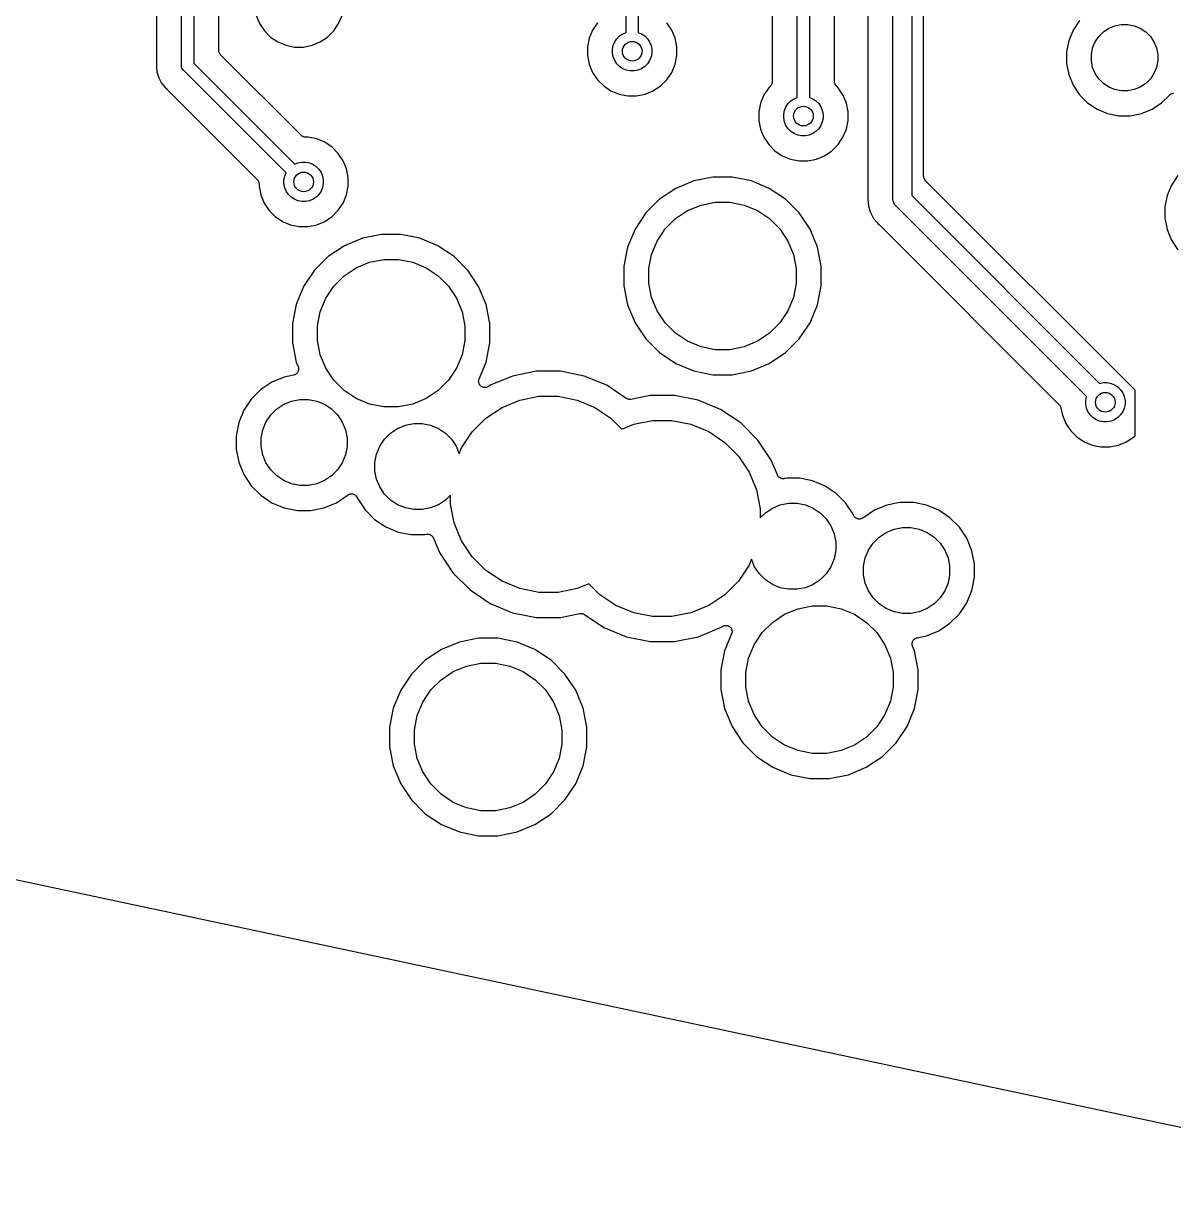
# Model space of a CAD drawing. Extents: x 59 to 2996, y -153 to 1402.
# Drawn here: x 610.82 to 634.21, y 593.71 to 617.34 of the extents above; entities that cross this region are included whole.
import ezdxf

# ---------------------------------------------------------------- set-up
doc = ezdxf.new("R2010")
doc.units = 0
doc.layers.add('BLACK', color=7, linetype='CONTINUOUS')

msp = doc.modelspace()

# ---------------------------------------------------------------- linework, layer by layer
at = {"layer": 'BLACK', "linetype": 'Continuous'}
for points in [[(626.05, 631.863), (626.05, 616.159), (626.05, 616.158), (626.05, 616.158), (626.05, 616.158), (626.05, 616.157), (626.048, 616.145), (626.047, 616.134), (626.047, 616.133), (626.047, 616.132), (626.043, 616.121), (626.04, 616.11), (626.04, 616.109), (626.039, 616.109), (626.034, 616.098), (626.028, 616.088), (626.028, 616.088), (626.028, 616.087), (626.02, 616.078), (626.013, 616.069), (625.977, 616.034), (625.878, 615.885), (625.81, 615.72), (625.775, 615.545), (625.775, 615.366), (625.81, 615.19), (625.878, 615.025), (625.977, 614.876), (626.104, 614.75), (626.253, 614.65), (626.418, 614.582), (626.593, 614.547), (626.772, 614.547), (626.948, 614.582), (627.113, 614.65), (627.262, 614.75), (627.388, 614.876), (627.487, 615.025), (627.556, 615.19), (627.591, 615.366), (627.591, 615.545), (627.556, 615.72), (627.487, 615.885), (627.388, 616.034), (627.353, 616.069), (627.353, 616.069), (627.353, 616.069), (627.353, 616.069), (627.352, 616.07), (627.344, 616.079), (627.337, 616.089), (627.337, 616.089), (627.336, 616.09), (627.331, 616.1), (627.325, 616.11), (627.325, 616.111), (627.325, 616.112), (627.322, 616.123), (627.318, 616.134), (627.318, 616.135), (627.318, 616.135), (627.317, 616.147), (627.316, 616.159), (627.316, 632.14)], [(626.808, 632.171), (626.808, 615.836), (626.872, 615.81), (626.938, 615.766), (626.993, 615.71), (627.037, 615.645), (627.067, 615.572), (627.083, 615.495), (627.083, 615.416), (627.067, 615.338), (627.037, 615.266), (626.993, 615.2), (626.938, 615.144), (626.872, 615.101), (626.799, 615.07), (626.722, 615.055), (626.643, 615.055), (626.566, 615.07), (626.493, 615.101), (626.428, 615.144), (626.372, 615.2), (626.328, 615.266), (626.298, 615.338), (626.283, 615.416), (626.283, 615.495), (626.298, 615.572), (626.328, 615.645), (626.372, 615.71), (626.428, 615.766), (626.493, 615.81), (626.558, 615.836), (626.558, 632.126)], [(627.996, 630.394), (627.996, 613.806), (627.996, 613.804), (627.996, 613.798), (627.996, 613.793), (627.993, 613.765), (628.007, 613.628), (628.047, 613.496), (628.111, 613.375), (628.181, 613.29), (628.181, 613.29), (628.199, 613.269), (628.221, 613.251), (628.222, 613.25), (628.226, 613.246), (628.23, 613.242), (631.885, 609.587), (631.885, 609.587), (631.885, 609.587), (631.886, 609.587), (631.887, 609.586), (631.894, 609.576), (631.901, 609.567), (631.902, 609.567), (631.902, 609.566), (631.907, 609.556), (631.913, 609.546), (631.913, 609.545), (631.913, 609.544), (631.917, 609.533), (631.92, 609.522), (631.95, 609.372), (632.018, 609.207), (632.118, 609.058), (632.244, 608.932), (632.393, 608.832), (632.558, 608.764), (632.733, 608.729), (632.912, 608.729), (633.088, 608.764), (633.253, 608.832), (633.402, 608.932), (633.426, 608.956), (633.426, 609.883), (629.188, 614.12), (629.181, 614.126), (629.175, 614.134), (629.159, 614.153), (629.157, 614.155), (629.139, 614.188), (629.137, 614.196), (629.129, 614.224), (629.128, 614.231), (629.126, 614.252), (629.126, 614.252), (629.125, 614.262), (629.126, 614.271), (629.126, 629.052)], [(628.885, 630.356), (628.885, 613.844), (632.707, 610.022), (632.783, 610.037), (632.862, 610.037), (632.94, 610.022), (633.012, 609.992), (633.078, 609.948), (633.134, 609.892), (633.177, 609.827), (633.208, 609.754), (633.223, 609.676), (633.223, 609.598), (633.208, 609.52), (633.177, 609.448), (633.134, 609.382), (633.078, 609.326), (633.012, 609.283), (632.94, 609.252), (632.862, 609.237), (632.783, 609.237), (632.706, 609.252), (632.633, 609.283), (632.568, 609.326), (632.512, 609.382), (632.468, 609.448), (632.438, 609.52), (632.423, 609.598), (632.423, 609.676), (632.438, 609.753), (628.567, 613.624), (628.56, 613.63), (628.553, 613.637), (628.536, 613.659), (628.518, 613.692), (628.507, 613.728), (628.504, 613.765), (628.504, 613.774), (628.504, 630.425)], [(613.526, 627.124), (613.526, 616.517), (613.526, 616.515), (613.525, 616.51), (613.525, 616.504), (613.523, 616.48), (613.525, 616.455), (613.525, 616.455), (613.535, 616.355), (613.571, 616.236), (613.63, 616.126), (613.709, 616.03), (613.728, 616.014), (613.73, 616.013), (613.734, 616.009), (613.738, 616.006), (615.574, 614.169), (615.574, 614.169), (615.574, 614.169), (615.574, 614.169), (615.575, 614.168), (615.582, 614.159), (615.59, 614.15), (615.59, 614.149), (615.591, 614.149), (615.596, 614.138), (615.601, 614.128), (615.602, 614.127), (615.602, 614.127), (615.605, 614.115), (615.609, 614.104), (615.609, 614.104), (615.609, 614.103), (615.61, 614.091), (615.611, 614.08), (615.611, 614.03), (615.646, 613.854), (615.714, 613.689), (615.814, 613.541), (615.94, 613.414), (616.089, 613.315), (616.254, 613.246), (616.43, 613.211), (616.608, 613.211), (616.784, 613.246), (616.949, 613.315), (617.098, 613.414), (617.224, 613.541), (617.324, 613.689), (617.392, 613.854), (617.427, 614.03), (617.427, 614.209), (617.392, 614.384), (617.324, 614.549), (617.224, 614.698), (617.098, 614.825), (616.949, 614.924), (616.784, 614.992), (616.608, 615.027), (616.559, 615.027), (616.558, 615.027), (616.558, 615.027), (616.558, 615.027), (616.557, 615.027), (616.545, 615.029), (616.534, 615.03), (616.533, 615.03), (616.532, 615.03), (616.521, 615.034), (616.51, 615.037), (616.509, 615.037), (616.509, 615.038), (616.499, 615.043), (616.488, 615.049), (616.488, 615.049), (616.487, 615.05), (616.478, 615.057), (616.469, 615.065), (614.829, 616.705), (614.829, 616.705), (614.829, 616.705), (614.829, 616.705), (614.828, 616.706), (614.82, 616.715), (614.813, 616.724), (614.813, 616.725), (614.812, 616.725), (614.807, 616.736), (614.801, 616.746), (614.801, 616.747), (614.801, 616.747), (614.798, 616.758), (614.794, 616.77), (614.794, 616.77), (614.794, 616.771), (614.793, 616.783), (614.792, 616.794), (614.792, 626.846)], [(614.284, 627.109), (614.284, 616.531), (616.338, 614.477), (616.402, 614.504), (616.48, 614.519), (616.558, 614.519), (616.636, 614.504), (616.709, 614.474), (616.774, 614.43), (616.83, 614.374), (616.874, 614.309), (616.904, 614.236), (616.919, 614.159), (616.919, 614.08), (616.904, 614.003), (616.874, 613.93), (616.83, 613.864), (616.774, 613.809), (616.709, 613.765), (616.636, 613.735), (616.558, 613.719), (616.48, 613.719), (616.402, 613.735), (616.33, 613.765), (616.264, 613.809), (616.208, 613.864), (616.165, 613.93), (616.134, 614.003), (616.119, 614.08), (616.119, 614.159), (616.134, 614.236), (616.161, 614.3), (614.075, 616.387), (614.07, 616.391), (614.054, 616.41), (614.043, 616.431), (614.036, 616.455), (614.034, 616.473), (614.034, 616.473), (614.033, 616.48), (614.034, 616.486), (614.034, 627.155)], [(623.325, 617.958), (623.325, 617.156), (623.389, 617.129), (623.455, 617.085), (623.51, 617.03), (623.554, 616.964), (623.584, 616.891), (623.6, 616.814), (623.6, 616.735), (623.584, 616.658), (623.554, 616.585), (623.51, 616.52), (623.455, 616.464), (623.389, 616.42), (623.316, 616.39), (623.239, 616.375), (623.16, 616.375), (623.083, 616.39), (623.01, 616.42), (622.945, 616.464), (622.889, 616.52), (622.845, 616.585), (622.815, 616.658), (622.8, 616.735), (622.8, 616.814), (622.815, 616.891), (622.845, 616.964), (622.889, 617.03), (622.945, 617.085), (623.01, 617.129), (623.075, 617.156), (623.075, 617.994)], [(615.553, 617.504), (615.621, 617.338), (615.72, 617.19), (615.847, 617.063), (615.996, 616.964), (616.161, 616.895), (616.336, 616.86), (616.515, 616.86), (616.691, 616.895), (616.856, 616.964), (617.005, 617.063), (617.131, 617.19), (617.23, 617.338), (617.299, 617.504)], [(632.295, 617.398), (632.166, 617.205), (632.077, 616.989), (632.031, 616.761), (632.031, 616.528), (632.077, 616.299), (632.166, 616.084), (632.295, 615.89), (632.46, 615.725), (632.654, 615.596), (632.869, 615.507), (633.098, 615.461), (633.331, 615.461), (633.559, 615.507), (633.775, 615.596), (633.968, 615.725), (634.125, 615.881), (634.125, 615.882), (634.125, 615.882), (634.125, 615.882), (634.126, 615.883), (634.135, 615.89), (634.144, 615.898), (634.145, 615.898), (634.145, 615.898), (634.156, 615.904), (634.166, 615.909), (634.167, 615.909), (634.167, 615.91), (634.179, 615.913), (634.19, 615.916), (634.191, 615.916), (634.191, 615.916), (634.203, 615.917), (634.215, 615.919)], [(622.494, 617.353), (622.395, 617.205), (622.326, 617.04), (622.292, 616.864), (622.292, 616.685), (622.326, 616.51), (622.395, 616.345), (622.494, 616.196), (622.621, 616.069), (622.769, 615.97), (622.935, 615.902), (623.11, 615.867), (623.289, 615.867), (623.464, 615.902), (623.63, 615.97), (623.778, 616.069), (623.905, 616.196), (624.004, 616.345), (624.073, 616.51), (624.108, 616.685), (624.108, 616.864), (624.073, 617.04), (624.004, 617.205), (623.905, 617.353)], [(634.295, 614.248), (634.166, 614.055), (634.077, 613.839), (634.031, 613.611), (634.031, 613.378), (634.077, 613.149), (634.166, 612.934), (634.295, 612.74)], [(734.459, 613.797), (639.959, 593.71), (639.957, 593.71), (639.956, 593.71), (639.955, 593.71), (639.944, 593.709), (639.932, 593.707), (639.932, 593.708), (639.931, 593.707), (639.919, 593.709), (639.908, 593.71), (639.907, 593.71), (639.906, 593.71), (586.892, 604.979), (563.538, 609.943), (545.406, 613.797)]]:
    msp.add_lwpolyline(points, dxfattribs=at)
for points in [[(633.534, 617.242), (633.645, 617.169), (633.739, 617.075), (633.812, 616.964), (633.863, 616.841), (633.889, 616.711), (633.889, 616.578), (633.863, 616.447), (633.812, 616.324), (633.739, 616.214), (633.645, 616.12), (633.534, 616.046), (633.411, 615.995), (633.281, 615.969), (633.148, 615.969), (633.017, 615.995), (632.895, 616.046), (632.784, 616.12), (632.69, 616.214), (632.616, 616.324), (632.565, 616.447), (632.539, 616.578), (632.539, 616.711), (632.565, 616.841), (632.616, 616.964), (632.69, 617.075), (632.784, 617.169), (632.895, 617.242), (633.017, 617.293), (633.148, 617.319), (633.281, 617.319), (633.411, 617.293)], [(624.452, 614.137), (624.087, 613.985), (623.758, 613.766), (623.478, 613.486), (623.259, 613.157), (623.107, 612.792), (623.03, 612.404), (623.03, 612.008), (623.107, 611.62), (623.259, 611.255), (623.478, 610.926), (623.758, 610.646), (624.087, 610.426), (624.452, 610.275), (624.84, 610.198), (625.236, 610.198), (625.624, 610.275), (625.989, 610.426), (626.318, 610.646), (626.598, 610.926), (626.818, 611.255), (626.969, 611.62), (627.046, 612.008), (627.046, 612.404), (626.969, 612.792), (626.818, 613.157), (626.598, 613.486), (626.318, 613.766), (625.989, 613.985), (625.624, 614.137), (625.236, 614.214), (624.84, 614.214)], [(625.749, 613.535), (625.994, 613.371), (626.203, 613.162), (626.367, 612.916), (626.481, 612.643), (626.538, 612.354), (626.538, 612.058), (626.481, 611.768), (626.367, 611.495), (626.203, 611.25), (625.994, 611.041), (625.749, 610.877), (625.476, 610.764), (625.186, 610.706), (624.89, 610.706), (624.601, 610.764), (624.328, 610.877), (624.082, 611.041), (623.873, 611.25), (623.709, 611.495), (623.596, 611.768), (623.538, 612.058), (623.538, 612.354), (623.596, 612.643), (623.709, 612.916), (623.873, 613.162), (624.082, 613.371), (624.328, 613.535), (624.601, 613.648), (624.89, 613.706), (625.186, 613.706), (625.476, 613.648)], [(617.713, 612.972), (617.348, 612.821), (617.019, 612.601), (616.739, 612.322), (616.519, 611.993), (616.368, 611.627), (616.291, 611.239), (616.291, 610.844), (616.368, 610.456), (616.407, 610.362), (616.407, 610.361), (616.407, 610.361), (616.407, 610.361), (616.408, 610.36), (616.411, 610.349), (616.414, 610.337), (616.414, 610.337), (616.415, 610.336), (616.416, 610.324), (616.417, 610.312), (616.417, 610.312), (616.417, 610.312), (616.415, 610.3), (616.414, 610.288), (616.414, 610.287), (616.414, 610.287), (616.41, 610.276), (616.407, 610.264), (616.407, 610.264), (616.406, 610.263), (616.401, 610.253), (616.395, 610.242), (616.395, 610.242), (616.395, 610.242), (616.387, 610.233), (616.379, 610.223), (616.379, 610.223), (616.379, 610.223), (616.369, 610.215), (616.36, 610.208), (616.36, 610.207), (616.359, 610.207), (616.349, 610.202), (616.338, 610.196), (616.338, 610.196), (616.337, 610.196), (616.326, 610.192), (616.314, 610.189), (616.125, 610.151), (615.873, 610.047), (615.647, 609.895), (615.454, 609.703), (615.303, 609.476), (615.199, 609.225), (615.146, 608.957), (615.146, 608.685), (615.199, 608.418), (615.303, 608.166), (615.454, 607.94), (615.647, 607.747), (615.873, 607.596), (616.125, 607.491), (616.392, 607.438), (616.665, 607.438), (616.932, 607.491), (617.184, 607.596), (617.421, 607.754), (617.421, 607.754), (617.421, 607.754), (617.421, 607.754), (617.422, 607.755), (617.422, 607.755), (617.422, 607.755), (617.422, 607.755), (617.432, 607.76), (617.433, 607.76), (617.443, 607.766), (617.444, 607.766), (617.444, 607.766), (617.444, 607.766), (617.444, 607.766), (617.454, 607.769), (617.455, 607.77), (617.467, 607.773), (617.467, 607.773), (617.468, 607.773), (617.468, 607.773), (617.468, 607.773), (617.477, 607.774), (617.48, 607.774), (617.492, 607.775), (617.492, 607.775), (617.492, 607.775), (617.493, 607.775), (617.493, 607.775), (617.5, 607.774), (617.504, 607.774), (617.516, 607.773), (617.517, 607.773), (617.517, 607.773), (617.517, 607.773), (617.517, 607.773), (617.525, 607.77), (617.529, 607.769), (617.54, 607.765), (617.54, 607.765), (617.541, 607.765), (617.541, 607.765), (617.541, 607.765), (617.548, 607.761), (617.551, 607.76), (617.562, 607.754), (617.562, 607.754), (617.562, 607.753), (617.563, 607.753), (617.563, 607.753), (617.568, 607.748), (617.572, 607.746), (617.581, 607.738), (617.581, 607.738), (617.582, 607.737), (617.582, 607.737), (617.582, 607.737), (617.586, 607.732), (617.589, 607.728), (617.597, 607.719), (617.597, 607.718), (617.597, 607.718), (617.597, 607.718), (617.597, 607.718), (617.601, 607.712), (617.603, 607.708), (617.608, 607.697), (617.618, 607.674), (617.769, 607.448), (617.962, 607.255), (618.188, 607.104), (618.44, 606.999), (618.707, 606.946), (618.98, 606.946), (619.015, 606.953), (619.016, 606.953), (619.016, 606.953), (619.016, 606.953), (619.017, 606.954), (619.029, 606.955), (619.041, 606.956), (619.041, 606.956), (619.042, 606.956), (619.053, 606.954), (619.065, 606.953), (619.066, 606.953), (619.066, 606.953), (619.078, 606.949), (619.089, 606.946), (619.089, 606.946), (619.09, 606.945), (619.1, 606.94), (619.111, 606.934), (619.111, 606.934), (619.112, 606.933), (619.121, 606.926), (619.13, 606.918), (619.13, 606.918), (619.131, 606.918), (619.138, 606.908), (619.146, 606.899), (619.146, 606.899), (619.146, 606.898), (619.152, 606.888), (619.157, 606.877), (619.28, 606.58), (619.554, 606.17), (619.903, 605.822), (620.312, 605.548), (620.768, 605.359), (621.251, 605.263), (621.744, 605.263), (622.134, 605.341), (622.134, 605.341), (622.134, 605.341), (622.134, 605.341), (622.136, 605.341), (622.147, 605.342), (622.159, 605.343), (622.16, 605.343), (622.16, 605.343), (622.172, 605.342), (622.184, 605.341), (622.184, 605.34), (622.185, 605.34), (622.196, 605.337), (622.208, 605.333), (622.208, 605.333), (622.209, 605.333), (622.219, 605.327), (622.229, 605.322), (622.627, 605.056), (623.083, 604.867), (623.566, 604.771), (624.059, 604.771), (624.542, 604.867), (624.998, 605.056), (625.035, 605.081), (625.036, 605.082), (625.036, 605.082), (625.036, 605.082), (625.037, 605.082), (625.048, 605.088), (625.058, 605.093), (625.059, 605.093), (625.059, 605.093), (625.07, 605.097), (625.082, 605.1), (625.082, 605.1), (625.083, 605.1), (625.094, 605.101), (625.107, 605.102), (625.107, 605.102), (625.107, 605.102), (625.119, 605.101), (625.132, 605.1), (625.132, 605.1), (625.132, 605.1), (625.144, 605.096), (625.155, 605.092), (625.155, 605.092), (625.155, 605.092), (625.166, 605.086), (625.177, 605.08), (625.177, 605.08), (625.177, 605.08), (625.186, 605.073), (625.196, 605.065), (625.196, 605.065), (625.196, 605.064), (625.204, 605.055), (625.212, 605.045), (625.212, 605.045), (625.212, 605.045), (625.218, 605.034), (625.223, 605.024), (625.223, 605.023), (625.223, 605.023), (625.227, 605.012), (625.23, 605), (625.23, 605), (625.23, 604.999), (625.232, 604.987), (625.233, 604.975), (625.233, 604.975), (625.233, 604.975), (625.232, 604.963), (625.23, 604.95), (625.23, 604.95), (625.23, 604.95), (625.227, 604.939), (625.223, 604.927), (625.08, 604.582), (625.003, 604.194), (625.003, 603.799), (625.08, 603.411), (625.232, 603.045), (625.451, 602.716), (625.731, 602.437), (626.06, 602.217), (626.425, 602.065), (626.813, 601.988), (627.209, 601.988), (627.597, 602.065), (627.962, 602.217), (628.291, 602.437), (628.571, 602.716), (628.791, 603.045), (628.942, 603.411), (629.019, 603.799), (629.019, 604.194), (628.942, 604.582), (628.903, 604.676), (628.903, 604.677), (628.903, 604.677), (628.903, 604.677), (628.902, 604.678), (628.899, 604.689), (628.896, 604.701), (628.896, 604.701), (628.895, 604.702), (628.894, 604.713), (628.893, 604.725), (628.893, 604.726), (628.893, 604.726), (628.895, 604.738), (628.896, 604.75), (628.896, 604.75), (628.896, 604.751), (628.9, 604.762), (628.903, 604.774), (628.903, 604.774), (628.904, 604.775), (628.909, 604.785), (628.915, 604.796), (628.915, 604.796), (628.915, 604.796), (628.923, 604.805), (628.931, 604.815), (628.931, 604.815), (628.931, 604.815), (628.941, 604.823), (628.95, 604.83), (628.95, 604.831), (628.951, 604.831), (628.961, 604.836), (628.972, 604.842), (628.972, 604.842), (628.973, 604.842), (628.984, 604.846), (628.996, 604.849), (629.185, 604.887), (629.437, 604.991), (629.663, 605.143), (629.856, 605.335), (630.007, 605.562), (630.111, 605.813), (630.122, 605.868), (630.164, 606.081), (630.164, 606.353), (630.111, 606.62), (630.007, 606.872), (629.856, 607.098), (629.663, 607.291), (629.437, 607.442), (629.185, 607.547), (628.918, 607.6), (628.645, 607.6), (628.378, 607.547), (628.126, 607.442), (627.889, 607.284), (627.889, 607.284), (627.889, 607.284), (627.889, 607.283), (627.888, 607.283), (627.888, 607.283), (627.888, 607.283), (627.888, 607.283), (627.878, 607.278), (627.877, 607.278), (627.867, 607.272), (627.866, 607.272), (627.866, 607.272), (627.866, 607.272), (627.866, 607.272), (627.856, 607.269), (627.855, 607.268), (627.843, 607.265), (627.843, 607.265), (627.842, 607.265), (627.842, 607.265), (627.842, 607.265), (627.833, 607.264), (627.83, 607.264), (627.818, 607.263), (627.818, 607.263), (627.818, 607.263), (627.818, 607.263), (627.817, 607.263), (627.809, 607.264), (627.806, 607.264), (627.794, 607.265), (627.793, 607.265), (627.793, 607.265), (627.793, 607.265), (627.793, 607.265), (627.785, 607.268), (627.781, 607.269), (627.77, 607.272), (627.77, 607.273), (627.769, 607.273), (627.769, 607.273), (627.769, 607.273), (627.762, 607.277), (627.759, 607.278), (627.748, 607.284), (627.748, 607.284), (627.748, 607.285), (627.747, 607.285), (627.747, 607.285), (627.742, 607.289), (627.738, 607.292), (627.729, 607.3), (627.729, 607.3), (627.728, 607.3), (627.728, 607.301), (627.728, 607.301), (627.724, 607.306), (627.721, 607.31), (627.713, 607.319), (627.713, 607.319), (627.713, 607.32), (627.713, 607.32), (627.713, 607.32), (627.709, 607.327), (627.707, 607.331), (627.702, 607.341), (627.692, 607.364), (627.541, 607.59), (627.348, 607.783), (627.122, 607.934), (626.87, 608.039), (626.603, 608.092), (626.33, 608.092), (626.295, 608.085), (626.294, 608.085), (626.294, 608.085), (626.294, 608.085), (626.293, 608.084), (626.281, 608.083), (626.269, 608.082), (626.269, 608.082), (626.268, 608.082), (626.257, 608.084), (626.245, 608.085), (626.244, 608.085), (626.244, 608.085), (626.233, 608.089), (626.221, 608.092), (626.221, 608.092), (626.22, 608.093), (626.21, 608.098), (626.199, 608.104), (626.199, 608.104), (626.198, 608.104), (626.189, 608.112), (626.18, 608.12), (626.18, 608.12), (626.179, 608.12), (626.172, 608.13), (626.164, 608.139), (626.164, 608.139), (626.164, 608.14), (626.158, 608.15), (626.153, 608.161), (626.03, 608.458), (625.756, 608.868), (625.407, 609.216), (624.998, 609.49), (624.542, 609.679), (624.059, 609.775), (623.566, 609.775), (623.176, 609.697), (623.176, 609.697), (623.176, 609.697), (623.176, 609.697), (623.174, 609.697), (623.163, 609.696), (623.151, 609.695), (623.15, 609.695), (623.15, 609.695), (623.138, 609.696), (623.126, 609.697), (623.126, 609.697), (623.125, 609.698), (623.114, 609.701), (623.102, 609.705), (623.102, 609.705), (623.101, 609.705), (623.091, 609.711), (623.081, 609.716), (622.683, 609.982), (622.227, 610.171), (621.744, 610.267), (621.251, 610.267), (620.768, 610.171), (620.312, 609.982), (620.275, 609.957), (620.274, 609.956), (620.274, 609.956), (620.274, 609.956), (620.273, 609.956), (620.262, 609.95), (620.252, 609.945), (620.251, 609.945), (620.251, 609.945), (620.24, 609.941), (620.228, 609.938), (620.228, 609.938), (620.228, 609.938), (620.215, 609.937), (620.203, 609.936), (620.203, 609.936), (620.203, 609.936), (620.191, 609.937), (620.178, 609.938), (620.178, 609.938), (620.178, 609.938), (620.167, 609.942), (620.155, 609.946), (620.155, 609.946), (620.155, 609.946), (620.144, 609.952), (620.133, 609.957), (620.133, 609.958), (620.133, 609.958), (620.124, 609.965), (620.114, 609.973), (620.114, 609.973), (620.114, 609.974), (620.106, 609.983), (620.098, 609.993), (620.098, 609.993), (620.098, 609.993), (620.092, 610.004), (620.087, 610.014), (620.087, 610.015), (620.087, 610.015), (620.083, 610.027), (620.08, 610.038), (620.08, 610.038), (620.08, 610.039), (620.078, 610.051), (620.077, 610.063), (620.077, 610.063), (620.077, 610.063), (620.079, 610.076), (620.08, 610.088), (620.08, 610.088), (620.08, 610.088), (620.083, 610.1), (620.087, 610.111), (620.23, 610.456), (620.307, 610.844), (620.307, 611.239), (620.23, 611.627), (620.078, 611.993), (619.859, 612.322), (619.854, 612.326), (619.854, 612.326), (619.579, 612.601), (619.25, 612.821), (618.885, 612.972), (618.497, 613.05), (618.101, 613.05)], [(619.009, 612.371), (619.255, 612.207), (619.464, 611.998), (619.628, 611.752), (619.741, 611.479), (619.799, 611.189), (619.799, 610.894), (619.741, 610.604), (619.628, 610.331), (619.464, 610.085), (619.255, 609.877), (619.009, 609.712), (618.736, 609.599), (618.447, 609.542), (618.151, 609.542), (617.861, 609.599), (617.588, 609.712), (617.343, 609.877), (617.134, 610.085), (616.97, 610.331), (616.857, 610.604), (616.799, 610.894), (616.799, 611.189), (616.857, 611.479), (616.97, 611.752), (617.134, 611.998), (617.343, 612.207), (617.588, 612.371), (617.861, 612.484), (618.151, 612.542), (618.447, 612.542), (618.736, 612.484)], [(616.943, 609.597), (617.086, 609.501), (617.208, 609.379), (617.304, 609.236), (617.37, 609.076), (617.404, 608.907), (617.404, 608.735), (617.37, 608.566), (617.304, 608.407), (617.208, 608.263), (617.086, 608.142), (616.943, 608.046), (616.784, 607.98), (616.615, 607.946), (616.442, 607.946), (616.273, 607.98), (616.114, 608.046), (615.971, 608.142), (615.849, 608.263), (615.753, 608.407), (615.687, 608.566), (615.654, 608.735), (615.654, 608.907), (615.687, 609.076), (615.753, 609.236), (615.849, 609.379), (615.971, 609.501), (616.114, 609.597), (616.273, 609.663), (616.442, 609.696), (616.615, 609.696), (616.784, 609.663)], [(622.442, 609.532), (622.769, 609.314), (622.991, 609.091), (623.231, 609.19), (623.616, 609.267), (624.009, 609.267), (624.394, 609.19), (624.757, 609.04), (625.084, 608.822), (625.361, 608.544), (625.579, 608.217), (625.73, 607.855), (625.806, 607.469), (625.806, 607.286), (625.909, 607.388), (626.052, 607.484), (626.211, 607.55), (626.38, 607.584), (626.553, 607.584), (626.722, 607.55), (626.881, 607.484), (627.024, 607.388), (627.146, 607.267), (627.242, 607.123), (627.308, 606.964), (627.342, 606.795), (627.342, 606.623), (627.308, 606.454), (627.242, 606.294), (627.146, 606.151), (627.024, 606.029), (626.881, 605.933), (626.722, 605.867), (626.553, 605.834), (626.38, 605.834), (626.211, 605.867), (626.052, 605.933), (625.909, 606.029), (625.787, 606.151), (625.691, 606.294), (625.628, 606.446), (625.579, 606.328), (625.361, 606.002), (625.084, 605.724), (624.757, 605.506), (624.394, 605.356), (624.009, 605.279), (623.616, 605.279), (623.231, 605.356), (622.868, 605.506), (622.541, 605.724), (622.319, 605.947), (622.079, 605.848), (621.694, 605.771), (621.301, 605.771), (620.916, 605.848), (620.553, 605.998), (620.226, 606.216), (619.949, 606.494), (619.731, 606.821), (619.58, 607.183), (619.504, 607.569), (619.504, 607.752), (619.401, 607.649), (619.258, 607.554), (619.099, 607.488), (618.93, 607.454), (618.757, 607.454), (618.588, 607.488), (618.429, 607.554), (618.286, 607.649), (618.164, 607.771), (618.068, 607.915), (618.002, 608.074), (617.969, 608.243), (617.969, 608.415), (618.002, 608.584), (618.068, 608.744), (618.164, 608.887), (618.286, 609.009), (618.429, 609.105), (618.588, 609.171), (618.757, 609.204), (618.93, 609.204), (619.099, 609.171), (619.258, 609.105), (619.401, 609.009), (619.523, 608.887), (619.619, 608.744), (619.682, 608.592), (619.731, 608.709), (619.949, 609.036), (620.226, 609.314), (620.553, 609.532), (620.916, 609.682), (621.301, 609.759), (621.694, 609.759), (622.079, 609.682)], [(629.196, 606.992), (629.339, 606.896), (629.461, 606.775), (629.557, 606.631), (629.623, 606.472), (629.656, 606.303), (629.656, 606.131), (629.623, 605.962), (629.557, 605.802), (629.461, 605.659), (629.339, 605.537), (629.196, 605.441), (629.037, 605.375), (628.868, 605.342), (628.695, 605.342), (628.526, 605.375), (628.367, 605.441), (628.224, 605.537), (628.102, 605.659), (628.006, 605.802), (627.94, 605.962), (627.906, 606.131), (627.906, 606.303), (627.94, 606.472), (628.006, 606.631), (628.102, 606.775), (628.224, 606.896), (628.367, 606.992), (628.526, 607.058), (628.695, 607.092), (628.868, 607.092), (629.037, 607.058)], [(627.722, 605.326), (627.967, 605.161), (628.176, 604.953), (628.34, 604.707), (628.453, 604.434), (628.511, 604.144), (628.511, 603.849), (628.453, 603.559), (628.34, 603.286), (628.176, 603.04), (627.967, 602.831), (627.722, 602.667), (627.449, 602.554), (627.159, 602.496), (626.863, 602.496), (626.574, 602.554), (626.301, 602.667), (626.055, 602.831), (625.846, 603.04), (625.682, 603.286), (625.569, 603.559), (625.511, 603.849), (625.511, 604.144), (625.569, 604.434), (625.682, 604.707), (625.846, 604.953), (626.055, 605.161), (626.301, 605.326), (626.574, 605.439), (626.863, 605.496), (627.159, 605.496), (627.449, 605.439)], [(619.686, 604.763), (619.321, 604.612), (618.992, 604.392), (618.712, 604.112), (618.492, 603.783), (618.341, 603.418), (618.264, 603.03), (618.264, 602.634), (618.341, 602.246), (618.492, 601.881), (618.712, 601.552), (618.992, 601.272), (619.321, 601.053), (619.686, 600.901), (620.074, 600.824), (620.47, 600.824), (620.858, 600.901), (621.223, 601.053), (621.552, 601.272), (621.832, 601.552), (622.051, 601.881), (622.203, 602.246), (622.28, 602.634), (622.28, 603.03), (622.203, 603.418), (622.051, 603.783), (621.832, 604.112), (621.552, 604.392), (621.223, 604.612), (620.858, 604.763), (620.47, 604.84), (620.074, 604.84)], [(620.982, 604.161), (621.228, 603.997), (621.437, 603.788), (621.601, 603.543), (621.714, 603.27), (621.772, 602.98), (621.772, 602.684), (621.714, 602.395), (621.601, 602.122), (621.437, 601.876), (621.228, 601.667), (620.982, 601.503), (620.709, 601.39), (620.42, 601.332), (620.124, 601.332), (619.834, 601.39), (619.561, 601.503), (619.316, 601.667), (619.107, 601.876), (618.943, 602.122), (618.829, 602.395), (618.772, 602.684), (618.772, 602.98), (618.829, 603.27), (618.943, 603.543), (619.107, 603.788), (619.316, 603.997), (619.561, 604.161), (619.834, 604.274), (620.124, 604.332), (620.42, 604.332), (620.709, 604.274)]]:
    msp.add_lwpolyline(points, close=True, dxfattribs=at)
at = {"layer": 'BLACK'}
for centre in [(623.2, 616.775), (626.683, 615.455), (616.519, 614.119), (632.823, 609.637)]:
    msp.add_circle(centre, 0.2, dxfattribs=at)

doc.saveas('drawing.dxf')
